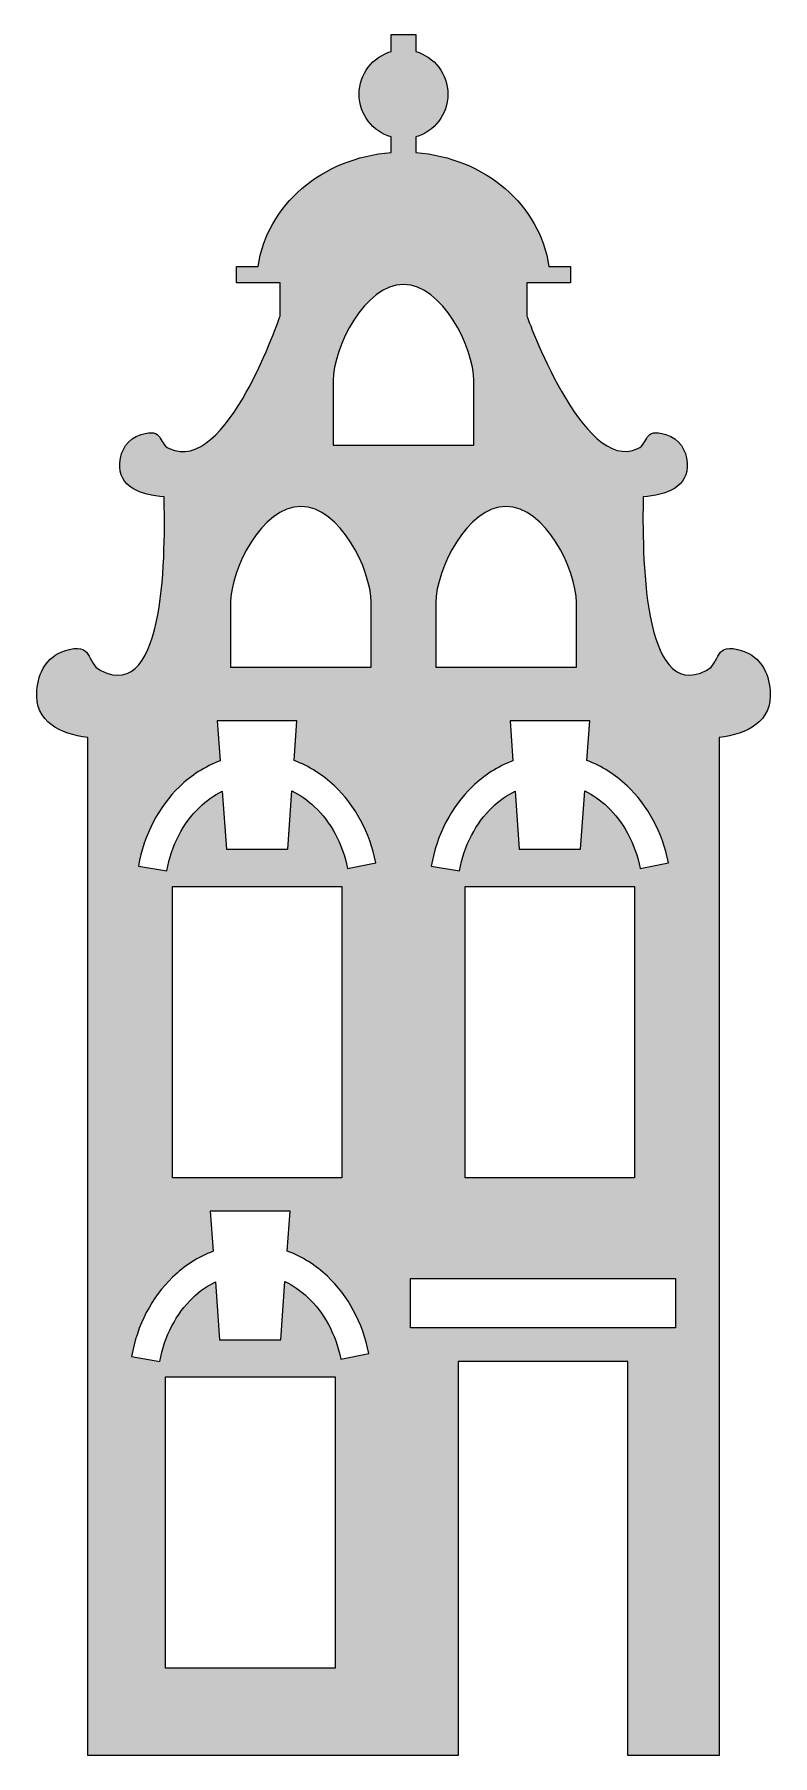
# Model space of a CAD drawing. Header units: inches. Extents: x 0 to 43, y 0 to 102.
import ezdxf

# ---------------------------------------------------------------- set-up
doc = ezdxf.new("R2010")
doc.units = ezdxf.units.IN
doc.header["$MEASUREMENT"] = 0
doc.layers.add('Layer 1', color=7, linetype='Continuous')

msp = doc.modelspace()

# ---------------------------------------------------------------- hatches: boundary and pattern name
at = {"layer": 'Layer 1'}
h = msp.add_hatch(color=152, dxfattribs=at)
h.dxf.hatch_style = 2
edge = h.paths.add_edge_path()
edge.add_spline(control_points=[(41.68, 65.21), (39.92, 65.79), (40.46, 64.52), (39.54, 64.05), (35.72, 62.1), (35.77, 71.12), (35.81, 74.3), (37.15, 74.41), (38.53, 74.86), (38.41, 76.31), (38.35, 77.06), (37.98, 77.73), (37.15, 77.98), (35.79, 78.4), (36.2, 77.49), (35.49, 77.15), (32.26, 75.62), (28.94, 85), (28.94, 85), (28.94, 85), (28.94, 86.93), (28.94, 86.93), (28.94, 86.93), (30.3, 86.93), (30.3, 86.93), (30.3, 86.93), (31.53, 86.93), (31.53, 86.93), (31.53, 86.93), (31.53, 87.9), (31.53, 87.9), (31.53, 87.9), (30.24, 87.9), (30.24, 87.9), (29.75, 91.5), (26.47, 94.33), (22.38, 94.63), (22.38, 94.63), (22.38, 95.55), (22.38, 95.55), (23.48, 95.87), (24.28, 96.87), (24.28, 98.07), (24.28, 99.27), (23.48, 100.28), (22.38, 100.59), (22.38, 100.59), (22.38, 101.6), (22.38, 101.6), (22.38, 101.6), (20.94, 101.6), (20.94, 101.6), (20.94, 101.6), (20.94, 100.59), (20.94, 100.59), (19.84, 100.28), (19.04, 99.27), (19.04, 98.07), (19.04, 96.87), (19.84, 95.87), (20.94, 95.55), (20.94, 95.55), (20.94, 94.63), (20.94, 94.63), (16.85, 94.33), (13.57, 91.5), (13.08, 87.9), (13.08, 87.9), (11.79, 87.9), (11.79, 87.9), (11.79, 87.9), (11.79, 86.93), (11.79, 86.93), (11.79, 86.93), (13.02, 86.93), (13.02, 86.93), (13.02, 86.93), (14.38, 86.93), (14.38, 86.93), (14.38, 86.93), (14.38, 85), (14.38, 85), (14.38, 85), (11.22, 75.55), (7.83, 77.15), (7.12, 77.49), (7.53, 78.4), (6.17, 77.98), (5.34, 77.73), (4.97, 77.06), (4.91, 76.31), (4.79, 74.86), (6.18, 74.41), (7.52, 74.3), (7.59, 71.4), (7.7, 62.04), (3.78, 64.05), (2.86, 64.52), (3.4, 65.79), (1.64, 65.21), (0.57, 64.86), (0.09, 63.92), (0.01, 62.87), (-0.14, 60.98), (1.41, 60.31), (3.01, 60.1), (3.01, 60.1), (3.01, 0), (3.01, 0), (3.01, 0), (24.89, 0), (24.89, 0), (24.89, 0), (24.89, 23.26), (24.89, 23.26), (24.89, 23.26), (34.9, 23.26), (34.9, 23.26), (34.9, 23.26), (34.9, 0), (34.9, 0), (34.9, 0), (40.31, 0), (40.31, 0), (40.31, 0), (40.31, 60.1), (40.31, 60.1), (41.92, 60.31), (43.46, 60.98), (43.31, 62.87), (43.23, 63.92), (42.75, 64.86), (41.68, 65.21)], knot_values=[0, 0, 0, 0, 1, 1, 1, 2, 2, 2, 3, 3, 3, 4, 4, 4, 5, 5, 5, 6, 6, 6, 7, 7, 7, 8, 8, 8, 9, 9, 9, 10, 10, 10, 11, 11, 11, 12, 12, 12, 13, 13, 13, 14, 14, 14, 15, 15, 15, 16, 16, 16, 17, 17, 17, 18, 18, 18, 19, 19, 19, 20, 20, 20, 21, 21, 21, 22, 22, 22, 23, 23, 23, 24, 24, 24, 25, 25, 25, 26, 26, 26, 27, 27, 27, 28, 28, 28, 29, 29, 29, 30, 30, 30, 31, 31, 31, 32, 32, 32, 33, 33, 33, 34, 34, 34, 35, 35, 35, 36, 36, 36, 37, 37, 37, 38, 38, 38, 39, 39, 39, 40, 40, 40, 41, 41, 41, 42, 42, 42, 43, 43, 43, 44, 44, 44, 44], degree=3, periodic=1)
edge = h.paths.add_edge_path()
edge.add_spline(control_points=[(34.86, 57.25), (36.09, 56.09), (36.95, 54.5), (37.31, 52.69), (37.31, 52.69), (35.64, 52.36), (35.64, 52.36), (35.35, 53.84), (34.64, 55.12), (33.7, 56.01), (33.29, 56.4), (32.84, 56.71), (32.36, 56.95), (32.36, 56.95), (32.11, 53.51), (32.11, 53.51), (32.11, 53.51), (28.49, 53.51), (28.49, 53.51), (28.49, 53.51), (28.25, 56.93), (28.25, 56.93), (27.76, 56.69), (27.31, 56.37), (26.9, 55.97), (25.94, 55.05), (25.24, 53.74), (24.97, 52.22), (24.97, 52.22), (24.97, 52.22), (24.97, 52.22), (24.97, 52.22), (23.3, 52.51), (23.3, 52.51), (23.62, 54.37), (24.49, 56), (25.72, 57.19), (26.41, 57.86), (27.22, 58.39), (28.12, 58.72), (28.12, 58.72), (27.95, 61.09), (27.95, 61.09), (27.95, 61.09), (32.66, 61.09), (32.66, 61.09), (32.66, 61.09), (32.49, 58.74), (32.49, 58.74), (33.37, 58.41), (34.18, 57.9), (34.86, 57.25)], knot_values=[0, 0, 0, 0, 1, 1, 1, 2, 2, 2, 3, 3, 3, 4, 4, 4, 5, 5, 5, 6, 6, 6, 7, 7, 7, 8, 8, 8, 9, 9, 9, 10, 10, 10, 11, 11, 11, 12, 12, 12, 13, 13, 13, 14, 14, 14, 15, 15, 15, 16, 16, 16, 17, 17, 17, 17], degree=3, periodic=1)
h.paths.add_polyline_path([(35.31, 51.31), (35.31, 34.11), (25.3, 34.11), (25.3, 51.31)])
edge = h.paths.add_edge_path()
edge.add_spline(control_points=[(17.51, 77.35), (17.51, 77.35), (17.51, 81.16), (17.51, 81.16), (17.51, 83.12), (19.37, 86.84), (21.66, 86.84), (23.95, 86.84), (25.81, 83.12), (25.81, 81.16), (25.81, 81.16), (25.81, 77.35), (25.81, 77.35), (25.81, 77.35), (17.51, 77.35), (17.51, 77.35)], knot_values=[0, 0, 0, 0, 1, 1, 1, 2, 2, 2, 3, 3, 3, 4, 4, 4, 5, 5, 5, 5], degree=3, periodic=1)
edge = h.paths.add_edge_path()
edge.add_spline(control_points=[(31.87, 68.06), (31.87, 68.06), (31.87, 64.25), (31.87, 64.25), (31.87, 64.25), (23.57, 64.25), (23.57, 64.25), (23.57, 64.25), (23.57, 68.06), (23.57, 68.06), (23.57, 70.02), (25.43, 73.73), (27.72, 73.73), (30.02, 73.73), (31.87, 70.02), (31.87, 68.06)], knot_values=[0, 0, 0, 0, 1, 1, 1, 2, 2, 2, 3, 3, 3, 4, 4, 4, 5, 5, 5, 5], degree=3, periodic=1)
edge = h.paths.add_edge_path()
edge.add_spline(control_points=[(11.45, 68.06), (11.45, 70.02), (13.3, 73.73), (15.6, 73.73), (17.89, 73.73), (19.75, 70.02), (19.75, 68.06), (19.75, 68.06), (19.75, 64.25), (19.75, 64.25), (19.75, 64.25), (11.45, 64.25), (11.45, 64.25), (11.45, 64.25), (11.45, 68.06), (11.45, 68.06)], knot_values=[0, 0, 0, 0, 1, 1, 1, 2, 2, 2, 3, 3, 3, 4, 4, 4, 5, 5, 5, 5], degree=3, periodic=1)
h.paths.add_polyline_path([(17.62, 5.16), (7.6, 5.16), (7.6, 22.35), (17.62, 22.35)])
edge = h.paths.add_edge_path()
edge.add_spline(control_points=[(17.95, 23.41), (17.66, 24.89), (16.95, 26.17), (16, 27.06), (15.59, 27.44), (15.14, 27.76), (14.66, 27.99), (14.66, 27.99), (14.42, 24.55), (14.42, 24.55), (14.42, 24.55), (10.8, 24.55), (10.8, 24.55), (10.8, 24.55), (10.55, 27.97), (10.55, 27.97), (10.07, 27.73), (9.61, 27.41), (9.2, 27.01), (8.25, 26.09), (7.54, 24.78), (7.27, 23.26), (7.27, 23.26), (7.27, 23.26), (7.27, 23.26), (7.27, 23.26), (5.6, 23.56), (5.6, 23.56), (5.93, 25.41), (6.79, 27.05), (8.02, 28.24), (8.71, 28.91), (9.53, 29.43), (10.42, 29.77), (10.42, 29.77), (10.25, 32.13), (10.25, 32.13), (10.25, 32.13), (14.96, 32.13), (14.96, 32.13), (14.96, 32.13), (14.79, 29.78), (14.79, 29.78), (15.67, 29.46), (16.48, 28.94), (17.17, 28.29), (18.39, 27.14), (19.26, 25.54), (19.61, 23.73), (19.61, 23.73), (17.95, 23.41), (17.95, 23.41)], knot_values=[0, 0, 0, 0, 1, 1, 1, 2, 2, 2, 3, 3, 3, 4, 4, 4, 5, 5, 5, 6, 6, 6, 7, 7, 7, 8, 8, 8, 9, 9, 9, 10, 10, 10, 11, 11, 11, 12, 12, 12, 13, 13, 13, 14, 14, 14, 15, 15, 15, 16, 16, 16, 17, 17, 17, 17], degree=3, periodic=1)
h.paths.add_polyline_path([(8.01, 34.11), (8.01, 51.31), (18.02, 51.31), (18.02, 34.11)])
edge = h.paths.add_edge_path()
edge.add_spline(control_points=[(18.36, 52.36), (18.07, 53.84), (17.35, 55.12), (16.41, 56.01), (16, 56.4), (15.55, 56.71), (15.07, 56.95), (15.07, 56.95), (14.83, 53.51), (14.83, 53.51), (14.83, 53.51), (11.21, 53.51), (11.21, 53.51), (11.21, 53.51), (10.96, 56.93), (10.96, 56.93), (10.48, 56.69), (10.02, 56.37), (9.61, 55.97), (8.66, 55.05), (7.95, 53.74), (7.68, 52.22), (7.68, 52.22), (7.68, 52.22), (7.68, 52.22), (7.68, 52.22), (6.01, 52.51), (6.01, 52.51), (6.34, 54.37), (7.2, 56), (8.43, 57.19), (9.12, 57.86), (9.94, 58.39), (10.83, 58.72), (10.83, 58.72), (10.66, 61.09), (10.66, 61.09), (10.66, 61.09), (15.37, 61.09), (15.37, 61.09), (15.37, 61.09), (15.2, 58.74), (15.2, 58.74), (16.08, 58.41), (16.89, 57.9), (17.58, 57.25), (18.8, 56.09), (19.67, 54.5), (20.02, 52.69), (20.02, 52.69), (18.36, 52.36), (18.36, 52.36)], knot_values=[0, 0, 0, 0, 1, 1, 1, 2, 2, 2, 3, 3, 3, 4, 4, 4, 5, 5, 5, 6, 6, 6, 7, 7, 7, 8, 8, 8, 9, 9, 9, 10, 10, 10, 11, 11, 11, 12, 12, 12, 13, 13, 13, 14, 14, 14, 15, 15, 15, 16, 16, 16, 17, 17, 17, 17], degree=3, periodic=1)
h.paths.add_polyline_path([(37.72, 25.25), (22.07, 25.25), (22.07, 28.17), (37.72, 28.17)])

# ---------------------------------------------------------------- linework, layer by layer
at = {"layer": 'Layer 1', "lineweight": 0}
for points in [[(8.01, 34.11), (8.01, 51.31), (18.02, 51.31), (18.02, 34.11), (8.01, 34.11)], [(35.31, 51.31), (35.31, 34.11), (25.3, 34.11), (25.3, 51.31), (35.31, 51.31)], [(37.72, 25.25), (22.07, 25.25), (22.07, 28.17), (37.72, 28.17), (37.72, 25.25)], [(17.62, 5.16), (7.6, 5.16), (7.6, 22.35), (17.62, 22.35), (17.62, 5.16)]]:
    msp.add_lwpolyline(points, dxfattribs=at)
for points, knots in [([(41.68, 65.21), (39.92, 65.79), (40.46, 64.52), (39.54, 64.05), (35.72, 62.1), (35.77, 71.12), (35.81, 74.3), (37.15, 74.41), (38.53, 74.86), (38.41, 76.31), (38.35, 77.06), (37.98, 77.73), (37.15, 77.98), (35.79, 78.4), (36.2, 77.49), (35.49, 77.15), (32.26, 75.62), (28.94, 85), (28.94, 85), (28.94, 85), (28.94, 86.93), (28.94, 86.93), (28.94, 86.93), (30.3, 86.93), (30.3, 86.93), (30.3, 86.93), (31.53, 86.93), (31.53, 86.93), (31.53, 86.93), (31.53, 87.9), (31.53, 87.9), (31.53, 87.9), (30.24, 87.9), (30.24, 87.9), (29.75, 91.5), (26.47, 94.33), (22.38, 94.63), (22.38, 94.63), (22.38, 95.55), (22.38, 95.55), (23.48, 95.87), (24.28, 96.87), (24.28, 98.07), (24.28, 99.27), (23.48, 100.28), (22.38, 100.59), (22.38, 100.59), (22.38, 101.6), (22.38, 101.6), (22.38, 101.6), (20.94, 101.6), (20.94, 101.6), (20.94, 101.6), (20.94, 100.59), (20.94, 100.59), (19.84, 100.28), (19.04, 99.27), (19.04, 98.07), (19.04, 96.87), (19.84, 95.87), (20.94, 95.55), (20.94, 95.55), (20.94, 94.63), (20.94, 94.63), (16.85, 94.33), (13.57, 91.5), (13.08, 87.9), (13.08, 87.9), (11.79, 87.9), (11.79, 87.9), (11.79, 87.9), (11.79, 86.93), (11.79, 86.93), (11.79, 86.93), (13.02, 86.93), (13.02, 86.93), (13.02, 86.93), (14.38, 86.93), (14.38, 86.93), (14.38, 86.93), (14.38, 85), (14.38, 85), (14.38, 85), (11.22, 75.55), (7.83, 77.15), (7.12, 77.49), (7.53, 78.4), (6.17, 77.98), (5.34, 77.73), (4.97, 77.06), (4.91, 76.31), (4.79, 74.86), (6.18, 74.41), (7.52, 74.3), (7.59, 71.4), (7.7, 62.04), (3.78, 64.05), (2.86, 64.52), (3.4, 65.79), (1.64, 65.21), (0.57, 64.86), (0.09, 63.92), (0.01, 62.87), (-0.14, 60.98), (1.41, 60.31), (3.01, 60.1), (3.01, 60.1), (3.01, 0), (3.01, 0), (3.01, 0), (24.89, 0), (24.89, 0), (24.89, 0), (24.89, 23.26), (24.89, 23.26), (24.89, 23.26), (34.9, 23.26), (34.9, 23.26), (34.9, 23.26), (34.9, 0), (34.9, 0), (34.9, 0), (40.31, 0), (40.31, 0), (40.31, 0), (40.31, 60.1), (40.31, 60.1), (41.92, 60.31), (43.46, 60.98), (43.31, 62.87), (43.23, 63.92), (42.75, 64.86), (41.68, 65.21)], [0, 0, 0, 0, 1, 1, 1, 2, 2, 2, 3, 3, 3, 4, 4, 4, 5, 5, 5, 6, 6, 6, 7, 7, 7, 8, 8, 8, 9, 9, 9, 10, 10, 10, 11, 11, 11, 12, 12, 12, 13, 13, 13, 14, 14, 14, 15, 15, 15, 16, 16, 16, 17, 17, 17, 18, 18, 18, 19, 19, 19, 20, 20, 20, 21, 21, 21, 22, 22, 22, 23, 23, 23, 24, 24, 24, 25, 25, 25, 26, 26, 26, 27, 27, 27, 28, 28, 28, 29, 29, 29, 30, 30, 30, 31, 31, 31, 32, 32, 32, 33, 33, 33, 34, 34, 34, 35, 35, 35, 36, 36, 36, 37, 37, 37, 38, 38, 38, 39, 39, 39, 40, 40, 40, 41, 41, 41, 42, 42, 42, 43, 43, 43, 44, 44, 44, 44]), ([(17.51, 77.35), (17.51, 77.35), (17.51, 81.16), (17.51, 81.16), (17.51, 83.12), (19.37, 86.84), (21.66, 86.84), (23.95, 86.84), (25.81, 83.12), (25.81, 81.16), (25.81, 81.16), (25.81, 77.35), (25.81, 77.35), (25.81, 77.35), (17.51, 77.35), (17.51, 77.35)], [0, 0, 0, 0, 1, 1, 1, 2, 2, 2, 3, 3, 3, 4, 4, 4, 5, 5, 5, 5]), ([(11.45, 68.06), (11.45, 70.02), (13.3, 73.73), (15.6, 73.73), (17.89, 73.73), (19.75, 70.02), (19.75, 68.06), (19.75, 68.06), (19.75, 64.25), (19.75, 64.25), (19.75, 64.25), (11.45, 64.25), (11.45, 64.25), (11.45, 64.25), (11.45, 68.06), (11.45, 68.06)], [0, 0, 0, 0, 1, 1, 1, 2, 2, 2, 3, 3, 3, 4, 4, 4, 5, 5, 5, 5]), ([(31.87, 68.06), (31.87, 68.06), (31.87, 64.25), (31.87, 64.25), (31.87, 64.25), (23.57, 64.25), (23.57, 64.25), (23.57, 64.25), (23.57, 68.06), (23.57, 68.06), (23.57, 70.02), (25.43, 73.73), (27.72, 73.73), (30.02, 73.73), (31.87, 70.02), (31.87, 68.06)], [0, 0, 0, 0, 1, 1, 1, 2, 2, 2, 3, 3, 3, 4, 4, 4, 5, 5, 5, 5]), ([(18.36, 52.36), (18.07, 53.84), (17.35, 55.12), (16.41, 56.01), (16, 56.4), (15.55, 56.71), (15.07, 56.95), (15.07, 56.95), (14.83, 53.51), (14.83, 53.51), (14.83, 53.51), (11.21, 53.51), (11.21, 53.51), (11.21, 53.51), (10.96, 56.93), (10.96, 56.93), (10.48, 56.69), (10.02, 56.37), (9.61, 55.97), (8.66, 55.05), (7.95, 53.74), (7.68, 52.22), (7.68, 52.22), (7.68, 52.22), (7.68, 52.22), (7.68, 52.22), (6.01, 52.51), (6.01, 52.51), (6.34, 54.37), (7.2, 56), (8.43, 57.19), (9.12, 57.86), (9.94, 58.39), (10.83, 58.72), (10.83, 58.72), (10.66, 61.09), (10.66, 61.09), (10.66, 61.09), (15.37, 61.09), (15.37, 61.09), (15.37, 61.09), (15.2, 58.74), (15.2, 58.74), (16.08, 58.41), (16.89, 57.9), (17.58, 57.25), (18.8, 56.09), (19.67, 54.5), (20.02, 52.69), (20.02, 52.69), (18.36, 52.36), (18.36, 52.36)], [0, 0, 0, 0, 1, 1, 1, 2, 2, 2, 3, 3, 3, 4, 4, 4, 5, 5, 5, 6, 6, 6, 7, 7, 7, 8, 8, 8, 9, 9, 9, 10, 10, 10, 11, 11, 11, 12, 12, 12, 13, 13, 13, 14, 14, 14, 15, 15, 15, 16, 16, 16, 17, 17, 17, 17]), ([(34.86, 57.25), (36.09, 56.09), (36.95, 54.5), (37.31, 52.69), (37.31, 52.69), (35.64, 52.36), (35.64, 52.36), (35.35, 53.84), (34.64, 55.12), (33.7, 56.01), (33.29, 56.4), (32.84, 56.71), (32.36, 56.95), (32.36, 56.95), (32.11, 53.51), (32.11, 53.51), (32.11, 53.51), (28.49, 53.51), (28.49, 53.51), (28.49, 53.51), (28.25, 56.93), (28.25, 56.93), (27.76, 56.69), (27.31, 56.37), (26.9, 55.97), (25.94, 55.05), (25.24, 53.74), (24.97, 52.22), (24.97, 52.22), (24.97, 52.22), (24.97, 52.22), (24.97, 52.22), (23.3, 52.51), (23.3, 52.51), (23.62, 54.37), (24.49, 56), (25.72, 57.19), (26.41, 57.86), (27.22, 58.39), (28.12, 58.72), (28.12, 58.72), (27.95, 61.09), (27.95, 61.09), (27.95, 61.09), (32.66, 61.09), (32.66, 61.09), (32.66, 61.09), (32.49, 58.74), (32.49, 58.74), (33.37, 58.41), (34.18, 57.9), (34.86, 57.25)], [0, 0, 0, 0, 1, 1, 1, 2, 2, 2, 3, 3, 3, 4, 4, 4, 5, 5, 5, 6, 6, 6, 7, 7, 7, 8, 8, 8, 9, 9, 9, 10, 10, 10, 11, 11, 11, 12, 12, 12, 13, 13, 13, 14, 14, 14, 15, 15, 15, 16, 16, 16, 17, 17, 17, 17]), ([(17.95, 23.41), (17.66, 24.89), (16.95, 26.17), (16, 27.06), (15.59, 27.44), (15.14, 27.76), (14.66, 27.99), (14.66, 27.99), (14.42, 24.55), (14.42, 24.55), (14.42, 24.55), (10.8, 24.55), (10.8, 24.55), (10.8, 24.55), (10.55, 27.97), (10.55, 27.97), (10.07, 27.73), (9.61, 27.41), (9.2, 27.01), (8.25, 26.09), (7.54, 24.78), (7.27, 23.26), (7.27, 23.26), (7.27, 23.26), (7.27, 23.26), (7.27, 23.26), (5.6, 23.56), (5.6, 23.56), (5.93, 25.41), (6.79, 27.05), (8.02, 28.24), (8.71, 28.91), (9.53, 29.43), (10.42, 29.77), (10.42, 29.77), (10.25, 32.13), (10.25, 32.13), (10.25, 32.13), (14.96, 32.13), (14.96, 32.13), (14.96, 32.13), (14.79, 29.78), (14.79, 29.78), (15.67, 29.46), (16.48, 28.94), (17.17, 28.29), (18.39, 27.14), (19.26, 25.54), (19.61, 23.73), (19.61, 23.73), (17.95, 23.41), (17.95, 23.41)], [0, 0, 0, 0, 1, 1, 1, 2, 2, 2, 3, 3, 3, 4, 4, 4, 5, 5, 5, 6, 6, 6, 7, 7, 7, 8, 8, 8, 9, 9, 9, 10, 10, 10, 11, 11, 11, 12, 12, 12, 13, 13, 13, 14, 14, 14, 15, 15, 15, 16, 16, 16, 17, 17, 17, 17])]:
    msp.add_open_spline(points, degree=3, knots=knots, dxfattribs=at)

doc.saveas('drawing.dxf')
